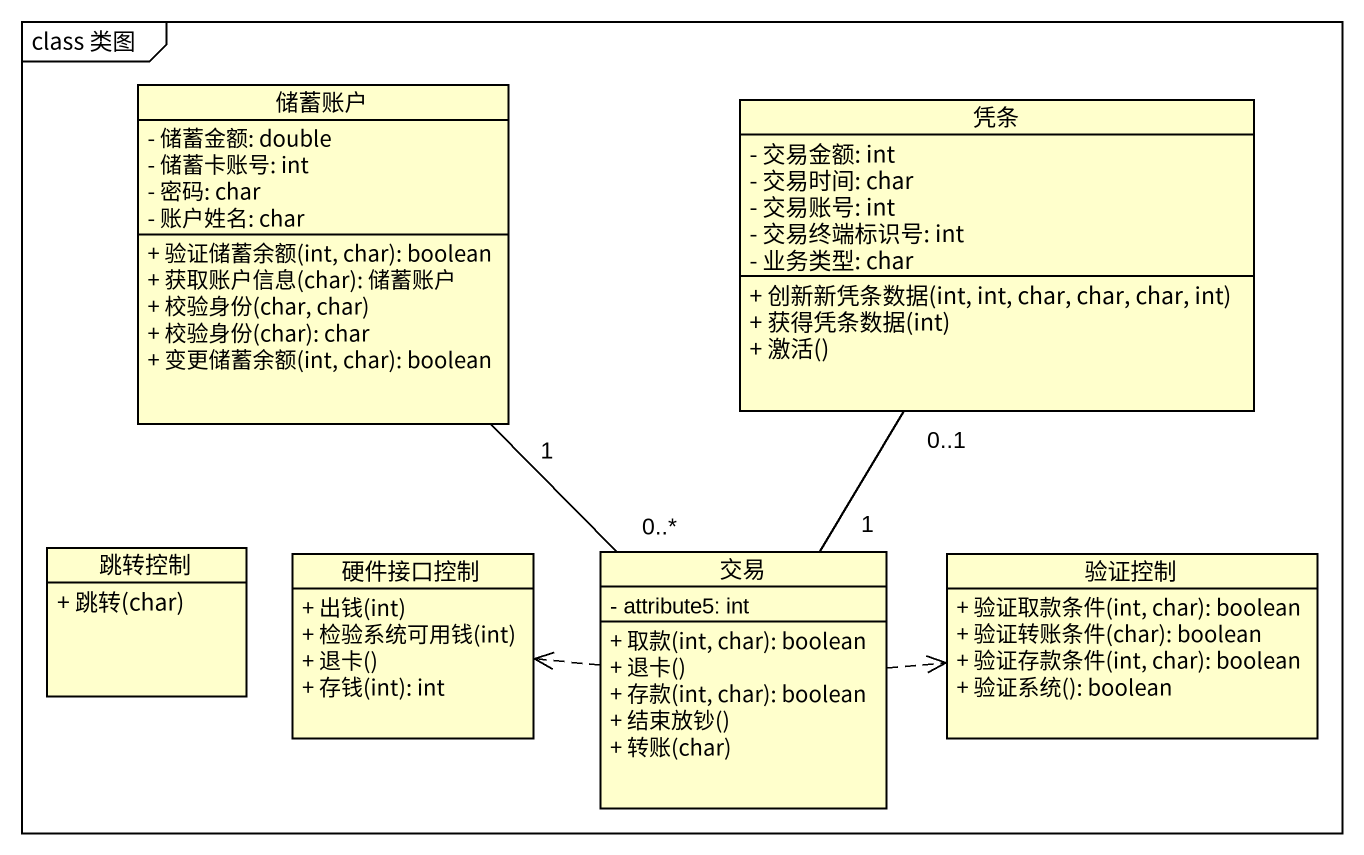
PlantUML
@startuml
mainframe class 类图
hide circle
hide empty members
skinparam classAttributeIconSize 0
class 储蓄账户 {
  - 储蓄金额: double
  - 储蓄卡账号: int
  - 密码: char
  - 账户姓名: char
  + 验证储蓄余额(int, char): boolean
  + 获取账户信息(char): 储蓄账户
  + 校验身份(char, char)
  + 校验身份(char): char
  + 变更储蓄余额(int, char): boolean
}
class 凭条 {
  - 交易金额: int
  - 交易时间: char
  - 交易账号: int
  - 交易终端标识号: int
  - 业务类型: char
  + 创新新凭条数据(int, int, char, char, char, int)
  + 获得凭条数据(int)
  + 激活()
}
class 跳转控制 {
  + 跳转(char)
}
class 硬件接口控制 {
  + 出钱(int)
  + 检验系统可用钱(int)
  + 退卡()
  + 存钱(int): int
}
class 交易 {
  - attribute5: int
  + 取款(int, char): boolean
  + 退卡()
  + 存款(int, char): boolean
  + 结束放钞()
  + 转账(char)
}
class 验证控制 {
  + 验证取款条件(int, char): boolean
  + 验证转账条件(char): boolean
  + 验证存款条件(int, char): boolean
  + 验证系统(): boolean
}
储蓄账户 "1" -- "0..*" 交易
交易 "1" -up- "0..1" 凭条
交易 .left.> 硬件接口控制
交易 .right.> 验证控制
@enduml
